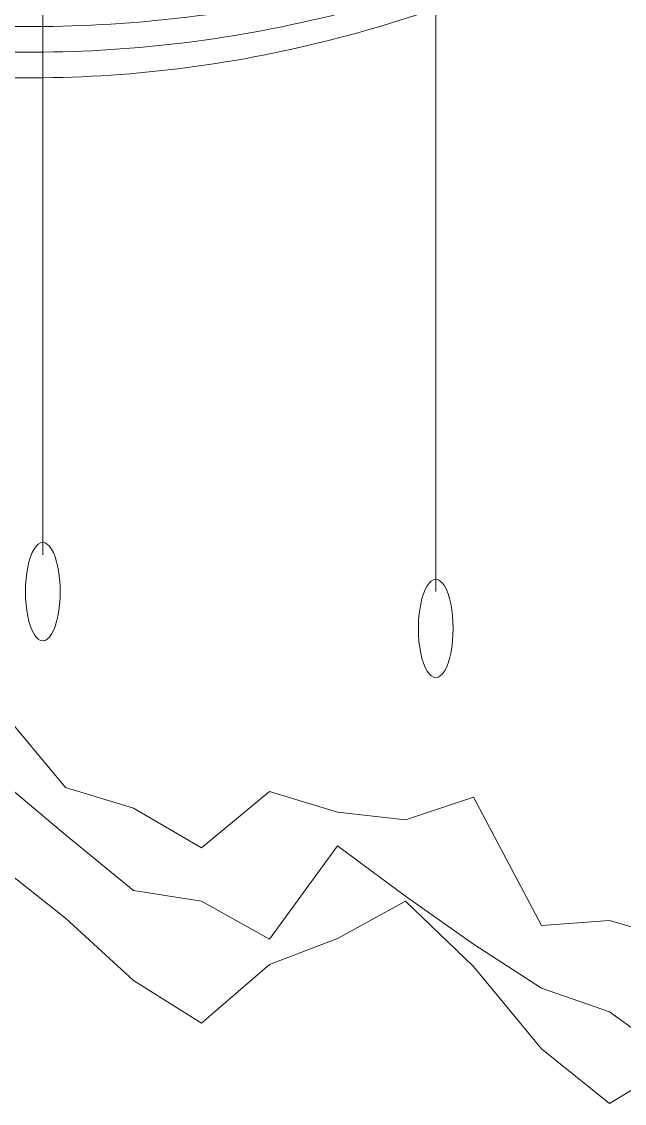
# Model space of a CAD drawing. Header units: millimetres. Extents: x -1800 to 33200, y -8500 to 38400.
# Drawn here: x 21241 to 22962, y 31631 to 34723 of the extents above; entities that cross this region are included whole.
import ezdxf

# ---------------------------------------------------------------- set-up
doc = ezdxf.new("R2010")
doc.units = ezdxf.units.MM
for name, color, linetype, lineweight in [('E-CEILING', 7, 'Continuous', 18), ('E-LANDSCAPE', 8, 'Continuous', 9), ('E-LIGHT', 2, 'Continuous', 13)]:
    doc.layers.add(name, color=color, linetype=linetype, lineweight=lineweight)

msp = doc.modelspace()

# ---------------------------------------------------------------- linework, layer by layer
at = {"layer": 'E-CEILING'}
for points in [[(151.1, 36394.6), (1024.4, 35926.8), (1897.8, 35719.2), (2771.1, 35601), (3644.4, 35475.9), (4517.8, 35281.4), (5391.1, 35033), (6264.5, 34823.3), (7137.8, 34768.9), (8011.2, 34934.7), (8884.5, 35281.2), (9757.8, 35670.8), (10631.2, 35932.5), (11504.5, 35950.6), (12377.9, 35725.9), (13251.2, 35374.8), (14124.5, 35064.9), (14997.9, 34923.3), (15871.2, 34971.4), (16744.6, 35121.6), (17617.9, 35236.3), (18491.3, 35213.5), (19364.6, 35048.4), (20237.9, 34835.5), (21111.3, 34711.9), (21984.6, 34778.4), (22858, 35043.5), (23731.3, 35425.6), (24604.7, 35807.3), (25478, 36110.3), (26351.3, 36394.6)], [(151.1, 36394.6), (1024.4, 35906.5), (1897.8, 35689.8), (2771.1, 35566.5), (3644.4, 35435.9), (4517.8, 35233), (5391.1, 34973.8), (6264.5, 34754.9), (7137.8, 34698.2), (8011.2, 34871.2), (8884.5, 35232.7), (9757.8, 35639.3), (10631.2, 35912.5), (11504.5, 35931.3), (12377.9, 35696.8), (13251.2, 35330.5), (14124.5, 35007.1), (14997.9, 34859.3), (15871.2, 34909.5), (16744.6, 35066.3), (17617.9, 35185.9), (18491.3, 35162.2), (19364.6, 34989.9), (20237.9, 34767.7), (21111.3, 34638.8), (21984.6, 34708.1), (22858, 34984.7), (23731.3, 35383.5), (24604.7, 35781.7), (25478, 36098), (26351.3, 36394.6)], [(151.1, 36394.6), (1024.4, 35886.2), (1897.8, 35660.4), (2771.1, 35532), (3644.4, 35396), (4517.8, 35184.6), (5391.1, 34914.6), (6264.5, 34686.6), (7137.8, 34627.5), (8011.2, 34807.7), (8884.5, 35184.3), (9757.8, 35607.8), (10631.2, 35892.4), (11504.5, 35912), (12377.9, 35667.7), (13251.2, 35286.2), (14124.5, 34949.3), (14997.9, 34795.3), (15871.2, 34847.6), (16744.6, 35010.9), (17617.9, 35135.6), (18491.3, 35110.8), (19364.6, 34931.4), (20237.9, 34699.9), (21111.3, 34565.6), (21984.6, 34637.8), (22858, 34926), (23731.3, 35341.4), (24604.7, 35756.2), (25478, 36085.6), (26351.3, 36394.6)]]:
    msp.add_spline(points, degree=3, dxfattribs=at)
at = {"layer": 'E-LANDSCAPE'}
for points in [[(19423.6, 32737.4), (19617.8, 32673.6), (19812.1, 32661.1), (20006.3, 32492.1), (20200.5, 32462.8), (20394.8, 32537.5), (20589, 32648.8), (20783.2, 32831.1), (20977.5, 33024), (21171.7, 32765.7), (21366, 32533.5), (21560.2, 32474.9), (21754.4, 32360.9), (21948.7, 32522.7), (22142.9, 32463.2), (22337.1, 32441.1), (22531.4, 32505.7), (22725.6, 32139.3), (22919.8, 32153.7), (23114.1, 32097.6)], [(19423.6, 32477.6), (19617.8, 32482.4), (19812.1, 32360.3), (20006.3, 32189.8), (20200.5, 32188.4), (20394.8, 32303.4), (20589, 32479.9), (20783.2, 32606), (20977.5, 32621), (21171.7, 32561.5), (21366, 32398.7), (21560.2, 32239.1), (21754.4, 32209.3), (21948.7, 32100.6), (22142.9, 32366.8), (22337.1, 32223), (22531.4, 32086.4), (22725.6, 31959.8), (22919.8, 31892.3), (23114.1, 31752.3)], [(19423.6, 32146.2), (19617.8, 32245.9), (19812.1, 32272.3), (20006.3, 32170.4), (20200.5, 32136.2), (20394.8, 32181), (20589, 32454.1), (20783.2, 32422.7), (20977.5, 32576), (21171.7, 32313.5), (21366, 32160.3), (21560.2, 31982.4), (21754.4, 31860), (21948.7, 32027.9), (22142.9, 32102.4), (22337.1, 32209.3), (22531.4, 32021.8), (22725.6, 31786.5), (22919.8, 31631), (23114.1, 31748)]]:
    msp.add_lwpolyline(points, dxfattribs=at)
at = {"layer": 'E-LIGHT'}
for p, q in [((21301.2, 34779.2), (21301.2, 33198.8)), ((22423.5, 34779.2), (22423.5, 33093.5))]:
    msp.add_line(p, q, dxfattribs=at)
for points in [[(21350.8, 33093.5), (21350.4, 33075.1), (21349.2, 33057.1), (21347.1, 33039.7), (21344.2, 33023.2), (21340.6, 33007.9), (21336.3, 32994.1), (21331.4, 32982), (21326, 32971.8), (21320.2, 32963.7), (21314.1, 32957.8), (21307.7, 32954.2), (21301.2, 32953), (21294.7, 32954.2), (21288.4, 32957.8), (21282.2, 32963.7), (21276.4, 32971.8), (21271, 32982), (21266.1, 32994.1), (21261.8, 33007.9), (21258.2, 33023.2), (21255.3, 33039.7), (21253.3, 33057.1), (21252, 33075.1), (21251.6, 33093.5), (21252, 33111.8), (21253.3, 33129.8), (21255.3, 33147.2), (21258.2, 33163.7), (21261.8, 33179), (21266.1, 33192.8), (21271, 33204.9), (21276.4, 33215.1), (21282.2, 33223.2), (21288.4, 33229.1), (21294.7, 33232.7), (21301.2, 33233.9), (21307.7, 33232.7), (21314.1, 33229.1), (21320.2, 33223.2), (21326, 33215.1), (21331.4, 33204.9), (21336.3, 33192.8), (21340.6, 33179), (21344.2, 33163.7), (21347.1, 33147.2), (21349.2, 33129.8), (21350.4, 33111.8), (21350.8, 33093.5)], [(22473.1, 32988.1), (22472.7, 32969.8), (22471.4, 32951.7), (22469.3, 32934.3), (22466.4, 32917.9), (22462.8, 32902.6), (22458.6, 32888.8), (22453.7, 32876.6), (22448.3, 32866.4), (22442.5, 32858.3), (22436.3, 32852.4), (22429.9, 32848.8), (22423.5, 32847.6), (22417, 32848.8), (22410.6, 32852.4), (22404.5, 32858.3), (22398.6, 32866.4), (22393.2, 32876.6), (22388.4, 32888.8), (22384.1, 32902.6), (22380.5, 32917.9), (22377.6, 32934.3), (22375.5, 32951.7), (22374.2, 32969.8), (22373.8, 32988.1), (22374.2, 33006.4), (22375.5, 33024.5), (22377.6, 33041.9), (22380.5, 33058.3), (22384.1, 33073.6), (22388.4, 33087.4), (22393.2, 33099.5), (22398.6, 33109.8), (22404.5, 33117.9), (22410.6, 33123.8), (22417, 33127.4), (22423.5, 33128.6), (22429.9, 33127.4), (22436.3, 33123.8), (22442.5, 33117.9), (22448.3, 33109.8), (22453.7, 33099.5), (22458.6, 33087.4), (22462.8, 33073.6), (22466.4, 33058.3), (22469.3, 33041.9), (22471.4, 33024.5), (22472.7, 33006.4), (22473.1, 32988.1)]]:
    msp.add_lwpolyline(points, close=True, dxfattribs=at)

doc.saveas('drawing.dxf')
